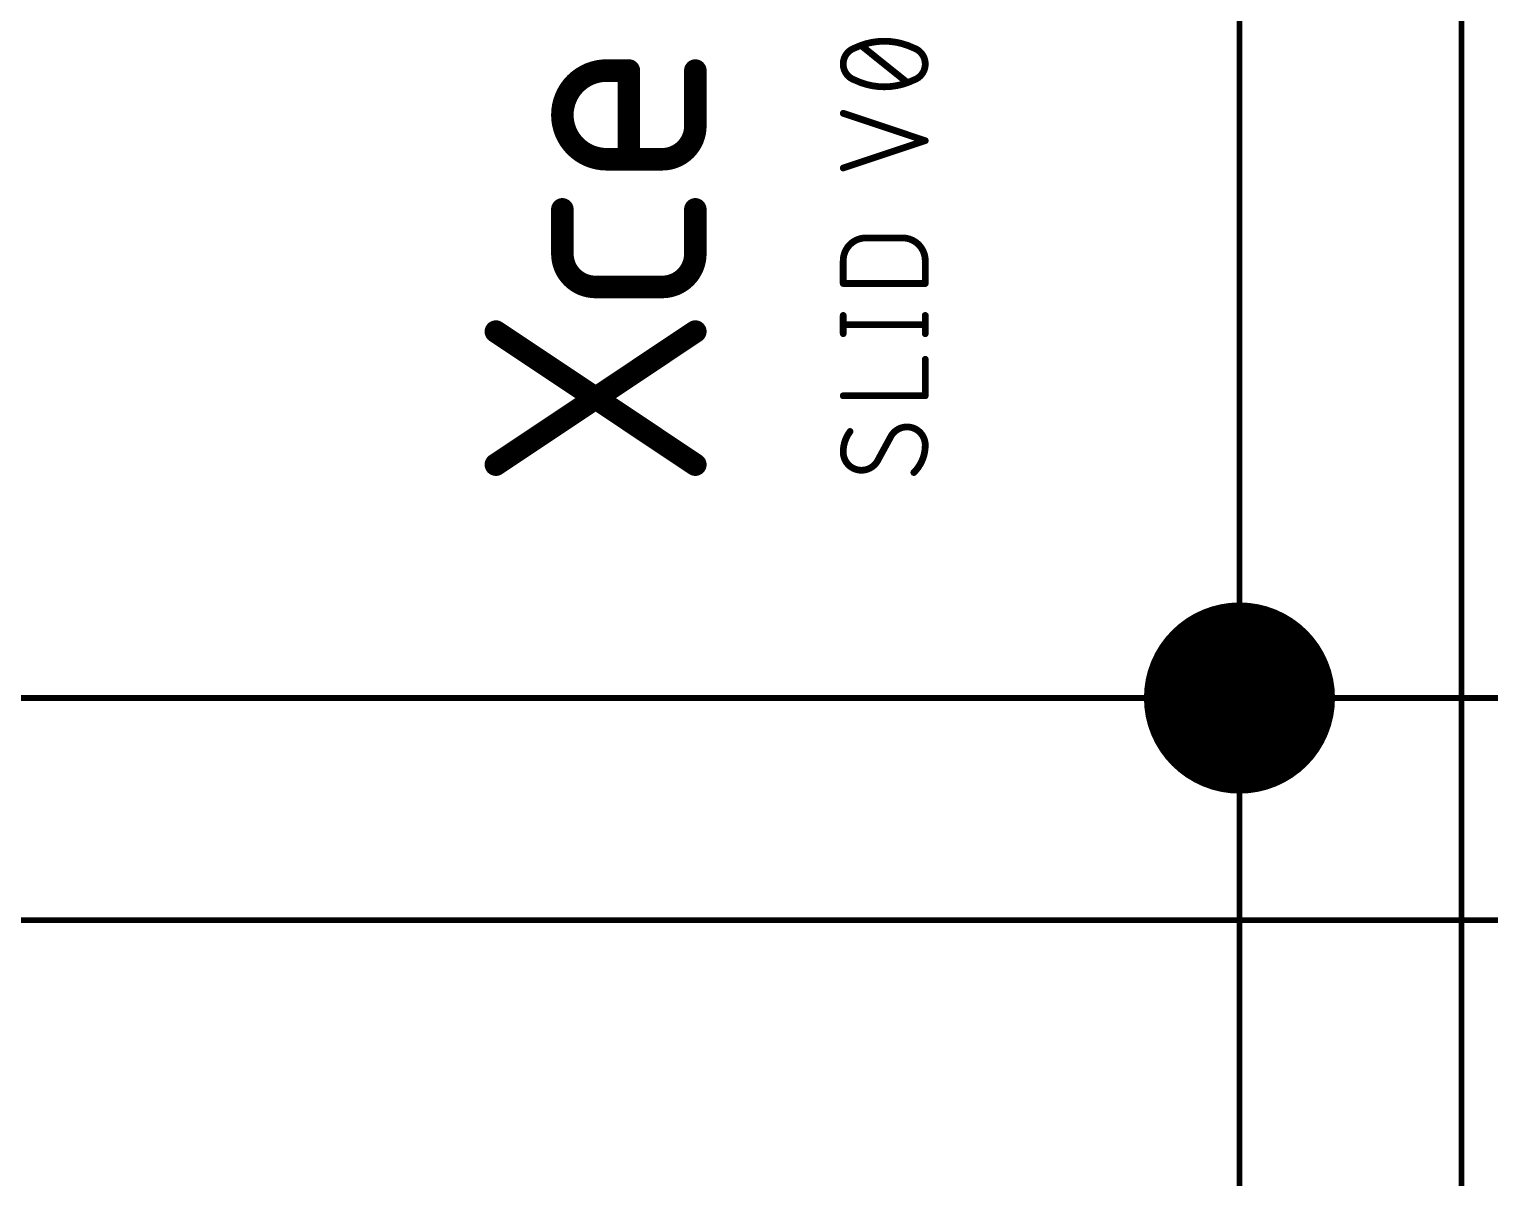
# Model space of a CAD drawing. Extents: x -13 to 157, y -166 to 8.
# Drawn here: x 99.74 to 132.64, y -137.8 to -111.94 of the extents above; entities that cross this region are included whole.
import ezdxf

# ---------------------------------------------------------------- set-up
doc = ezdxf.new("R2010")
doc.units = 0
for name, color, linetype in [('1', 12, 'CONTINUOUS'), ('20', 31, 'CONTINUOUS'), ('29', 253, 'CONTINUOUS'), ('30', 253, 'CONTINUOUS'), ('51', 253, 'CONTINUOUS')]:
    doc.layers.add(name, color=color, linetype=linetype)

msp = doc.modelspace()

# ---------------------------------------------------------------- linework, layer by layer
at = {"layer": '1'}
for points, const_width in [([(119, -112.2149, 0.1139), (118.3328, -112.3688)], 0.1524), ([(119.6672, -112.3688, 0.1139), (119, -112.2149)], 0.1524), ([(119, -112.1768, 1), (119, -112.253)], 0.0762), ([(119, -112.253, 1), (119, -112.1768)], 0.0762), ([(118.3328, -112.3688, 0.3205), (118.0762, -112.7281)], 0.1524), ([(118.3161, -112.3346, 1), (118.3495, -112.4031)], 0.0762), ([(118.3452, -112.4049, 1), (118.3205, -112.3328)], 0.0762), ([(118.5106, -112.2878, 1), (118.463, -112.3473)], 0.0762), ([(119.6795, -112.3328, 1), (119.6548, -112.4049)], 0.0762), ([(119.9238, -112.7281, 0.3205), (119.6672, -112.3688)], 0.1524), ([(119.6505, -112.4031, 1), (119.6839, -112.3346)], 0.0762), ([(112.7496, -112.8755, 1), (112.7496, -114.8719)], 0.508), ([(112.7496, -112.7485, 1), (112.7496, -113.0024)], 0.254), ([(112.7496, -113.0024, 1), (112.7496, -112.7485)], 0.254), ([(113.3757, -112.8755, 1), (113.1217, -112.8755)], 0.254), ([(113.2487, -113.0024, 1), (113.2487, -112.7485)], 0.254), ([(114.873, -112.8755, 1), (114.619, -112.8755)], 0.254), ([(118.0762, -112.7281, 0.3205), (118.3328, -113.0873)], 0.1524), ([(118.1143, -112.7281, 1), (118.0381, -112.7281)], 0.0762), ([(118.0381, -112.7281, 1), (118.1143, -112.7281)], 0.0762), ([(119.6672, -113.0873, 0.3205), (119.9238, -112.7281)], 0.1524), ([(119.9619, -112.7281, 1), (119.8857, -112.7281)], 0.0762), ([(119.8857, -112.7281, 1), (119.9619, -112.7281)], 0.0762), ([(118.3328, -113.0873, 0.1139), (119, -113.2413)], 0.1524), ([(118.3495, -113.0531, 1), (118.3161, -113.1216)], 0.0762), ([(118.3205, -113.1234, 1), (118.3452, -113.0513)], 0.0762), ([(119, -113.2413, 0.1139), (119.6672, -113.0873)], 0.1524), ([(119.4894, -113.1684, 1), (119.537, -113.1089)], 0.0762), ([(119.6548, -113.0513, 1), (119.6795, -113.1234)], 0.0762), ([(119.6839, -113.1216, 1), (119.6505, -113.0531)], 0.0762), ([(119, -113.2032, 1), (119, -113.2794)], 0.0762), ([(119, -113.2794, 1), (119, -113.2032)], 0.0762), ([(118.0882, -113.8011, 1), (118.0642, -113.8734)], 0.0762), ([(113.9973, -114.8719, 0.4142), (114.746, -114.1232)], 0.508), ([(114.873, -114.1232, 1), (114.619, -114.1232)], 0.254), ([(114.619, -114.1232, 1), (114.873, -114.1232)], 0.254), ([(119.9358, -114.4892, 1), (119.9118, -114.4169)], 0.0762), ([(119.9118, -114.4892, 1), (119.9358, -114.4169)], 0.0762), ([(112.7496, -114.7449, 1), (112.7496, -114.9989)], 0.254), ([(112.7496, -114.9989, 1), (112.7496, -114.7449)], 0.254), ([(113.1217, -114.8719, 1), (113.3757, -114.8719)], 0.254), ([(113.9973, -114.7449, 1), (113.9973, -114.9989)], 0.254), ([(113.9973, -114.9989, 1), (113.9973, -114.7449)], 0.254), ([(118.0642, -115.0328, 1), (118.0882, -115.1051)], 0.0762), ([(111.8783, -115.9999, 1), (111.6243, -115.9999)], 0.254), ([(114.873, -115.9999, 1), (114.619, -115.9999)], 0.254), ([(111.7513, -116.9981, 0.4142), (112.5, -117.7468)], 0.508), ([(111.8783, -116.9981, 1), (111.6243, -116.9981)], 0.254), ([(113.9973, -117.7468, 0.4142), (114.746, -116.9981)], 0.508), ([(114.873, -116.9981, 1), (114.619, -116.9981)], 0.254), ([(118.5894, -116.6424, 0.4142), (118.0762, -117.1556)], 0.1524), ([(118.5894, -116.6043, 1), (118.5894, -116.6805)], 0.0762), ([(118.5894, -116.6805, 1), (118.5894, -116.6043)], 0.0762), ([(119.9238, -117.1556, 0.4142), (119.4106, -116.6424)], 0.1524), ([(119.4106, -116.6043, 1), (119.4106, -116.6805)], 0.0762), ([(119.4106, -116.6805, 1), (119.4106, -116.6043)], 0.0762), ([(111.6243, -116.9981, 1), (111.8783, -116.9981)], 0.254), ([(114.619, -116.9981, 1), (114.873, -116.9981)], 0.254), ([(118.1143, -117.1556, 1), (118.0381, -117.1556)], 0.0762), ([(119.9619, -117.1556, 1), (119.8857, -117.1556)], 0.0762), ([(118.0381, -117.1556, 1), (118.1143, -117.1556)], 0.0762), ([(119.8857, -117.1556, 1), (119.9619, -117.1556)], 0.0762), ([(112.5, -117.6198, 1), (112.5, -117.8738)], 0.254), ([(112.5, -117.8738, 1), (112.5, -117.6198)], 0.254), ([(113.9973, -117.6198, 1), (113.9973, -117.8738)], 0.254), ([(113.9973, -117.8738, 1), (113.9973, -117.6198)], 0.254), ([(118.0762, -117.6307, 1), (118.0762, -117.7069)], 0.0762), ([(118.0381, -117.6688, 1), (118.1143, -117.6688)], 0.0762), ([(119.8857, -117.6688, 1), (119.9619, -117.6688)], 0.0762), ([(119.9238, -117.7069, 1), (119.9238, -117.6307)], 0.0762), ([(118.1143, -118.3878, 1), (118.0381, -118.3878)], 0.0762), ([(119.9619, -118.3878, 1), (119.8857, -118.3878)], 0.0762), ([(110.3244, -118.6457, 1), (110.1836, -118.857)], 0.254), ([(114.8164, -118.857, 1), (114.6756, -118.6457)], 0.254), ([(118.0762, -118.555, 1), (118.0762, -118.6312)], 0.0762), ([(119.9238, -118.6312, 1), (119.9238, -118.555)], 0.0762), ([(118.0381, -118.7984, 1), (118.1143, -118.7984)], 0.0762), ([(119.8857, -118.7984, 1), (119.9619, -118.7984)], 0.0762), ([(119.9619, -119.3748, 1), (119.8857, -119.3748)], 0.0762), ([(118.0762, -120.1579, 1), (118.0762, -120.2341)], 0.0762), ([(119.8857, -120.196, 1), (119.9619, -120.196)], 0.0762), ([(119.9238, -120.2341, 1), (119.9238, -120.1579)], 0.0762), ([(118.2302, -121, 0.1623), (118.0762, -121.4619)], 0.1524), ([(118.2606, -121.0229, 1), (118.1997, -120.9771)], 0.0762), ([(119.5132, -120.8974, 0.2656), (119.154, -121.1026)], 0.1524), ([(119.1874, -121.1209, 1), (119.1205, -121.0844)], 0.0762), ([(119.9238, -121.3079, 0.4142), (119.5132, -120.8974)], 0.1524), ([(119.5132, -120.8593, 1), (119.5132, -120.9355)], 0.0762), ([(119.5132, -120.9355, 1), (119.5132, -120.8593)], 0.0762), ([(119.1211, -121.0833, 1), (119.1868, -121.122)], 0.0762), ([(119.6672, -121.9238, 0.2), (119.9238, -121.3079)], 0.1524), ([(119.9619, -121.3079, 1), (119.8857, -121.3079)], 0.0762), ([(119.8857, -121.3079, 1), (119.9619, -121.3079)], 0.0762), ([(110.1836, -121.6403, 1), (110.3244, -121.8517)], 0.254), ([(114.6756, -121.8517, 1), (114.8164, -121.6403)], 0.254), ([(118.0762, -121.4619, 0.4142), (118.4868, -121.8725)], 0.1524), ([(118.1143, -121.4619, 1), (118.0381, -121.4619)], 0.0762), ([(118.0381, -121.4619, 1), (118.1143, -121.4619)], 0.0762), ([(118.4868, -121.8725, 0.2656), (118.846, -121.6672)], 0.1524), ([(118.8126, -121.6489, 1), (118.8795, -121.6854)], 0.0762), ([(118.8789, -121.6865, 1), (118.8132, -121.6478)], 0.0762), ([(118.4868, -121.8344, 1), (118.4868, -121.9106)], 0.0762), ([(118.4868, -121.9106, 1), (118.4868, -121.8344)], 0.0762), ([(119.6404, -121.8967, 1), (119.694, -121.9509)], 0.0762)]:
    msp.add_lwpolyline(points, format="xyb", dxfattribs=dict(at, const_width=const_width))
for points, const_width in [([(119.5132, -113.1387), (118.4868, -112.3175)], 0.1524), ([(112.7496, -112.8755), (113.2487, -112.8755)], 0.508), ([(113.2487, -112.8755), (113.2487, -114.8719)], 0.508), ([(114.746, -112.8755), (114.746, -114.1232)], 0.508), ([(119.9238, -114.4531), (118.0762, -113.8372)], 0.1524), ([(118.0762, -115.069), (119.9238, -114.4531)], 0.1524), ([(113.9973, -114.8719), (112.7496, -114.8719)], 0.508), ([(111.7513, -116.9981), (111.7513, -115.9999)], 0.508), ([(114.746, -115.9999), (114.746, -116.9981)], 0.508), ([(118.5894, -116.6424), (119.4106, -116.6424)], 0.1524), ([(118.0762, -117.6688), (118.0762, -117.1556)], 0.1524), ([(119.9238, -117.1556), (119.9238, -117.6688)], 0.1524), ([(113.9973, -117.7468), (112.5, -117.7468)], 0.508), ([(119.9238, -117.6688), (118.0762, -117.6688)], 0.1524), ([(118.0762, -118.7984), (118.0762, -118.3878)], 0.1524), ([(119.9238, -118.7984), (119.9238, -118.3878)], 0.1524), ([(114.746, -121.746), (110.254, -118.7513)], 0.508), ([(110.254, -121.746), (114.746, -118.7513)], 0.508), ([(118.0762, -118.5931), (119.9238, -118.5931)], 0.1524), ([(119.9238, -120.196), (119.9238, -119.3748)], 0.1524), ([(118.0762, -120.196), (119.9238, -120.196)], 0.1524), ([(119.154, -121.1026), (118.846, -121.6672)], 0.1524)]:
    msp.add_lwpolyline(points, dxfattribs=dict(at, const_width=const_width))
at = {"layer": '20'}
for p, q in [((132, -132), (132, 0)), ((0, -132), (132, -132))]:
    msp.add_line(p, q, dxfattribs=at)
msp.add_circle((127, -127), 2.05, dxfattribs=at)
at = {"layer": '29'}
for points, const_width in [([(119, -112.2149, 0.1139), (118.3328, -112.3688)], 0.1524), ([(119.6672, -112.3688, 0.1139), (119, -112.2149)], 0.1524), ([(119, -112.1768, 1), (119, -112.253)], 0.0762), ([(119, -112.253, 1), (119, -112.1768)], 0.0762), ([(118.3328, -112.3688, 0.3205), (118.0762, -112.7281)], 0.1524), ([(118.3161, -112.3346, 1), (118.3495, -112.4031)], 0.0762), ([(118.3452, -112.4049, 1), (118.3205, -112.3328)], 0.0762), ([(118.5106, -112.2878, 1), (118.463, -112.3473)], 0.0762), ([(119.6795, -112.3328, 1), (119.6548, -112.4049)], 0.0762), ([(119.9238, -112.7281, 0.3205), (119.6672, -112.3688)], 0.1524), ([(119.6505, -112.4031, 1), (119.6839, -112.3346)], 0.0762), ([(112.7496, -112.8755, 1), (112.7496, -114.8719)], 0.508), ([(112.7496, -112.7485, 1), (112.7496, -113.0024)], 0.254), ([(112.7496, -113.0024, 1), (112.7496, -112.7485)], 0.254), ([(113.3757, -112.8755, 1), (113.1217, -112.8755)], 0.254), ([(113.2487, -113.0024, 1), (113.2487, -112.7485)], 0.254), ([(114.873, -112.8755, 1), (114.619, -112.8755)], 0.254), ([(118.0762, -112.7281, 0.3205), (118.3328, -113.0873)], 0.1524), ([(118.1143, -112.7281, 1), (118.0381, -112.7281)], 0.0762), ([(118.0381, -112.7281, 1), (118.1143, -112.7281)], 0.0762), ([(119.6672, -113.0873, 0.3205), (119.9238, -112.7281)], 0.1524), ([(119.9619, -112.7281, 1), (119.8857, -112.7281)], 0.0762), ([(119.8857, -112.7281, 1), (119.9619, -112.7281)], 0.0762), ([(118.3328, -113.0873, 0.1139), (119, -113.2413)], 0.1524), ([(118.3495, -113.0531, 1), (118.3161, -113.1216)], 0.0762), ([(118.3205, -113.1234, 1), (118.3452, -113.0513)], 0.0762), ([(119, -113.2413, 0.1139), (119.6672, -113.0873)], 0.1524), ([(119.4894, -113.1684, 1), (119.537, -113.1089)], 0.0762), ([(119.6548, -113.0513, 1), (119.6795, -113.1234)], 0.0762), ([(119.6839, -113.1216, 1), (119.6505, -113.0531)], 0.0762), ([(119, -113.2032, 1), (119, -113.2794)], 0.0762), ([(119, -113.2794, 1), (119, -113.2032)], 0.0762), ([(118.0882, -113.8011, 1), (118.0642, -113.8734)], 0.0762), ([(113.9973, -114.8719, 0.4142), (114.746, -114.1232)], 0.508), ([(114.873, -114.1232, 1), (114.619, -114.1232)], 0.254), ([(114.619, -114.1232, 1), (114.873, -114.1232)], 0.254), ([(119.9358, -114.4892, 1), (119.9118, -114.4169)], 0.0762), ([(119.9118, -114.4892, 1), (119.9358, -114.4169)], 0.0762), ([(112.7496, -114.7449, 1), (112.7496, -114.9989)], 0.254), ([(112.7496, -114.9989, 1), (112.7496, -114.7449)], 0.254), ([(113.1217, -114.8719, 1), (113.3757, -114.8719)], 0.254), ([(113.9973, -114.7449, 1), (113.9973, -114.9989)], 0.254), ([(113.9973, -114.9989, 1), (113.9973, -114.7449)], 0.254), ([(118.0642, -115.0328, 1), (118.0882, -115.1051)], 0.0762), ([(111.8783, -115.9999, 1), (111.6243, -115.9999)], 0.254), ([(114.873, -115.9999, 1), (114.619, -115.9999)], 0.254), ([(111.7513, -116.9981, 0.4142), (112.5, -117.7468)], 0.508), ([(111.8783, -116.9981, 1), (111.6243, -116.9981)], 0.254), ([(113.9973, -117.7468, 0.4142), (114.746, -116.9981)], 0.508), ([(114.873, -116.9981, 1), (114.619, -116.9981)], 0.254), ([(118.5894, -116.6424, 0.4142), (118.0762, -117.1556)], 0.1524), ([(118.5894, -116.6043, 1), (118.5894, -116.6805)], 0.0762), ([(118.5894, -116.6805, 1), (118.5894, -116.6043)], 0.0762), ([(119.9238, -117.1556, 0.4142), (119.4106, -116.6424)], 0.1524), ([(119.4106, -116.6043, 1), (119.4106, -116.6805)], 0.0762), ([(119.4106, -116.6805, 1), (119.4106, -116.6043)], 0.0762), ([(111.6243, -116.9981, 1), (111.8783, -116.9981)], 0.254), ([(114.619, -116.9981, 1), (114.873, -116.9981)], 0.254), ([(118.1143, -117.1556, 1), (118.0381, -117.1556)], 0.0762), ([(119.9619, -117.1556, 1), (119.8857, -117.1556)], 0.0762), ([(118.0381, -117.1556, 1), (118.1143, -117.1556)], 0.0762), ([(119.8857, -117.1556, 1), (119.9619, -117.1556)], 0.0762), ([(112.5, -117.6198, 1), (112.5, -117.8738)], 0.254), ([(112.5, -117.8738, 1), (112.5, -117.6198)], 0.254), ([(113.9973, -117.6198, 1), (113.9973, -117.8738)], 0.254), ([(113.9973, -117.8738, 1), (113.9973, -117.6198)], 0.254), ([(118.0762, -117.6307, 1), (118.0762, -117.7069)], 0.0762), ([(118.0381, -117.6688, 1), (118.1143, -117.6688)], 0.0762), ([(119.8857, -117.6688, 1), (119.9619, -117.6688)], 0.0762), ([(119.9238, -117.7069, 1), (119.9238, -117.6307)], 0.0762), ([(118.1143, -118.3878, 1), (118.0381, -118.3878)], 0.0762), ([(119.9619, -118.3878, 1), (119.8857, -118.3878)], 0.0762), ([(110.3244, -118.6457, 1), (110.1836, -118.857)], 0.254), ([(114.8164, -118.857, 1), (114.6756, -118.6457)], 0.254), ([(118.0762, -118.555, 1), (118.0762, -118.6312)], 0.0762), ([(119.9238, -118.6312, 1), (119.9238, -118.555)], 0.0762), ([(118.0381, -118.7984, 1), (118.1143, -118.7984)], 0.0762), ([(119.8857, -118.7984, 1), (119.9619, -118.7984)], 0.0762), ([(119.9619, -119.3748, 1), (119.8857, -119.3748)], 0.0762), ([(118.0762, -120.1579, 1), (118.0762, -120.2341)], 0.0762), ([(119.8857, -120.196, 1), (119.9619, -120.196)], 0.0762), ([(119.9238, -120.2341, 1), (119.9238, -120.1579)], 0.0762), ([(118.2302, -121, 0.1623), (118.0762, -121.4619)], 0.1524), ([(118.2606, -121.0229, 1), (118.1997, -120.9771)], 0.0762), ([(119.5132, -120.8974, 0.2656), (119.154, -121.1026)], 0.1524), ([(119.1874, -121.1209, 1), (119.1205, -121.0844)], 0.0762), ([(119.9238, -121.3079, 0.4142), (119.5132, -120.8974)], 0.1524), ([(119.5132, -120.8593, 1), (119.5132, -120.9355)], 0.0762), ([(119.5132, -120.9355, 1), (119.5132, -120.8593)], 0.0762), ([(119.1211, -121.0833, 1), (119.1868, -121.122)], 0.0762), ([(119.6672, -121.9238, 0.2), (119.9238, -121.3079)], 0.1524), ([(119.9619, -121.3079, 1), (119.8857, -121.3079)], 0.0762), ([(119.8857, -121.3079, 1), (119.9619, -121.3079)], 0.0762), ([(110.1836, -121.6403, 1), (110.3244, -121.8517)], 0.254), ([(114.6756, -121.8517, 1), (114.8164, -121.6403)], 0.254), ([(118.0762, -121.4619, 0.4142), (118.4868, -121.8725)], 0.1524), ([(118.1143, -121.4619, 1), (118.0381, -121.4619)], 0.0762), ([(118.0381, -121.4619, 1), (118.1143, -121.4619)], 0.0762), ([(118.4868, -121.8725, 0.2656), (118.846, -121.6672)], 0.1524), ([(118.8126, -121.6489, 1), (118.8795, -121.6854)], 0.0762), ([(118.8789, -121.6865, 1), (118.8132, -121.6478)], 0.0762), ([(118.4868, -121.8344, 1), (118.4868, -121.9106)], 0.0762), ([(118.4868, -121.9106, 1), (118.4868, -121.8344)], 0.0762), ([(119.6404, -121.8967, 1), (119.694, -121.9509)], 0.0762), ([(127, -128.0758, 1), (127, -125.9242, 1), (127, -128.0758)], 2.1516)]:
    msp.add_lwpolyline(points, format="xyb", dxfattribs=dict(at, const_width=const_width))
for points, const_width in [([(119.5132, -113.1387), (118.4868, -112.3175)], 0.1524), ([(112.7496, -112.8755), (113.2487, -112.8755)], 0.508), ([(113.2487, -112.8755), (113.2487, -114.8719)], 0.508), ([(114.746, -112.8755), (114.746, -114.1232)], 0.508), ([(119.9238, -114.4531), (118.0762, -113.8372)], 0.1524), ([(118.0762, -115.069), (119.9238, -114.4531)], 0.1524), ([(113.9973, -114.8719), (112.7496, -114.8719)], 0.508), ([(111.7513, -116.9981), (111.7513, -115.9999)], 0.508), ([(114.746, -115.9999), (114.746, -116.9981)], 0.508), ([(118.5894, -116.6424), (119.4106, -116.6424)], 0.1524), ([(118.0762, -117.6688), (118.0762, -117.1556)], 0.1524), ([(119.9238, -117.1556), (119.9238, -117.6688)], 0.1524), ([(113.9973, -117.7468), (112.5, -117.7468)], 0.508), ([(119.9238, -117.6688), (118.0762, -117.6688)], 0.1524), ([(118.0762, -118.7984), (118.0762, -118.3878)], 0.1524), ([(119.9238, -118.7984), (119.9238, -118.3878)], 0.1524), ([(114.746, -121.746), (110.254, -118.7513)], 0.508), ([(110.254, -121.746), (114.746, -118.7513)], 0.508), ([(118.0762, -118.5931), (119.9238, -118.5931)], 0.1524), ([(119.9238, -120.196), (119.9238, -119.3748)], 0.1524), ([(118.0762, -120.196), (119.9238, -120.196)], 0.1524), ([(119.154, -121.1026), (118.846, -121.6672)], 0.1524)]:
    msp.add_lwpolyline(points, dxfattribs=dict(at, const_width=const_width))
at = {"layer": '30', "const_width": 2.1516}
msp.add_lwpolyline([(127, -128.0758, 1), (127, -125.9242, 1), (127, -128.0758)], format="xyb", dxfattribs=at)
at = {"layer": '51', "const_width": 0.13}
for points in [[(127, 0), (127, -151.81)], [(132, 0), (132, -151.81)], [(0, -127), (156.89, -127)], [(0, -132), (156.89, -132)]]:
    msp.add_lwpolyline(points, dxfattribs=at)

doc.saveas('drawing.dxf')
